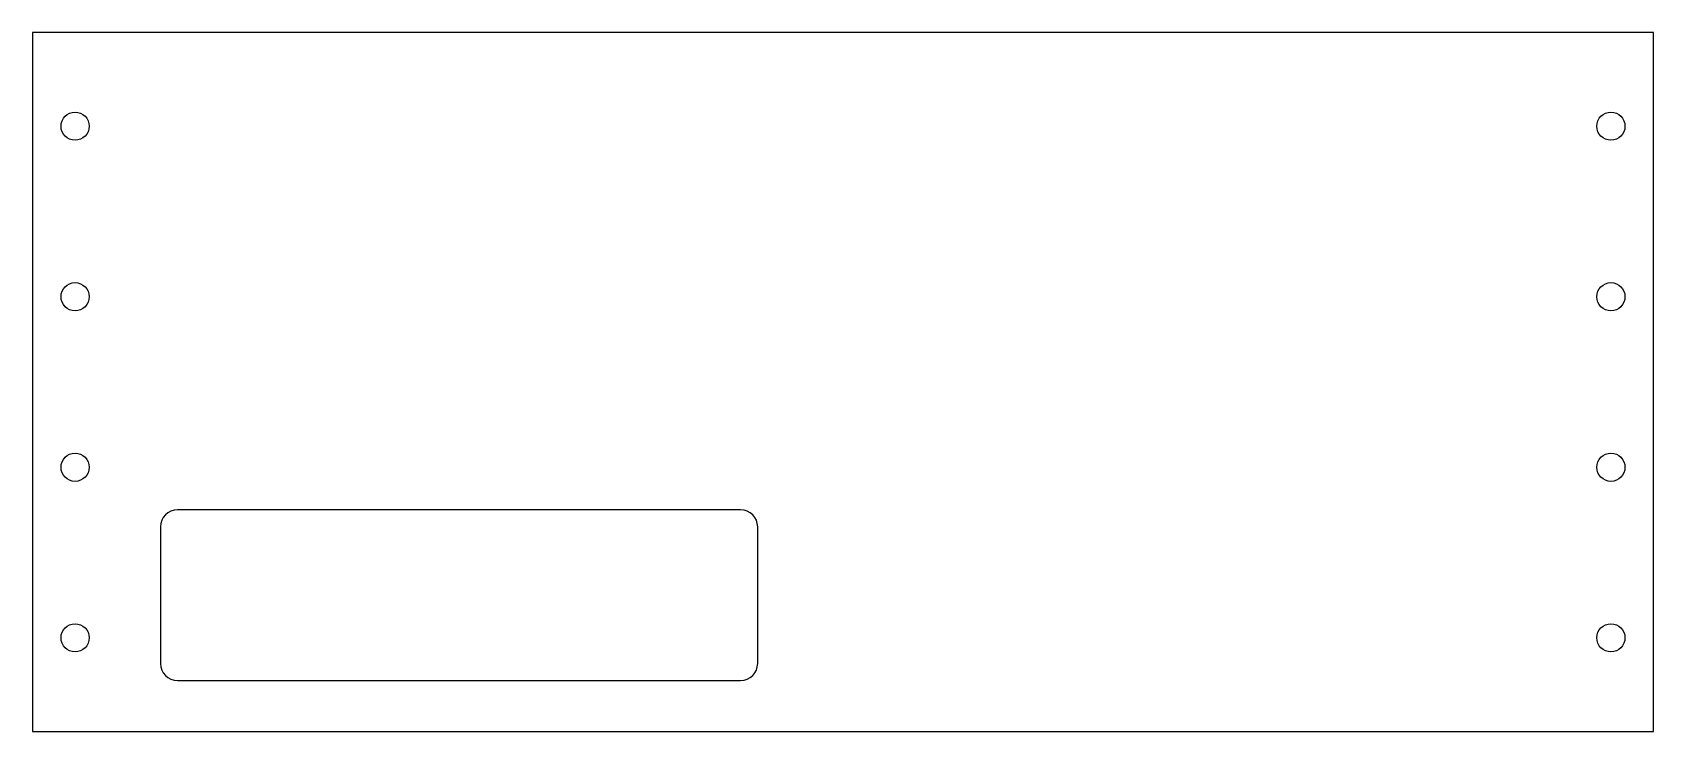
# Model space of a CAD drawing. Header units: millimetres. Extents: x -95 to 95, y -41 to 41.
import ezdxf

# ---------------------------------------------------------------- set-up
doc = ezdxf.new("R2010")
doc.units = ezdxf.units.MM
doc.layers.add('Body', color=7, linetype='CONTINUOUS')

msp = doc.modelspace()

# ---------------------------------------------------------------- linework, layer by layer
at = {"layer": 'Body'}
for p, q in [((-95, 41, -1.75), (-95, 41, 0.75)), ((-95, 41, -1.75), (-95, -41, -1.75)), ((-95, 41, 0.75), (-95, -41, 0.75)), ((-95, 41, -1.75), (-95, 41, 0.75)), ((95, 41, -1.75), (-95, 41, -1.75)), ((95, 41, 0.75), (-95, 41, 0.75)), ((-95, 41, -1.75), (-95, -41, -1.75)), ((95, 41, -1.75), (-95, 41, -1.75)), ((-95, 41, 0.75), (-95, -41, 0.75)), ((95, 41, 0.75), (-95, 41, 0.75)), ((95, 41, -1.75), (95, 41, 0.75)), ((95, -41, -1.75), (95, 41, -1.75)), ((95, -41, 0.75), (95, 41, 0.75)), ((95, 41, -1.75), (95, 41, 0.75)), ((95, -41, -1.75), (95, 41, -1.75)), ((95, -41, 0.75), (95, 41, 0.75)), ((-88.35, 30, -1.75), (-88.35, 30, 0.75)), ((-88.35, 30, -1.75), (-88.35, 30, 0.75)), ((91.65, 30, -1.75), (91.65, 30, 0.75)), ((91.65, 30, -1.75), (91.65, 30, 0.75)), ((-88.35, 10, -1.75), (-88.35, 10, 0.75)), ((-88.35, 10, -1.75), (-88.35, 10, 0.75)), ((91.65, 10, -1.75), (91.65, 10, 0.75)), ((91.65, 10, -1.75), (91.65, 10, 0.75)), ((-88.35, -10, -1.75), (-88.35, -10, 0.75)), ((-88.35, -10, -1.75), (-88.35, -10, 0.75)), ((91.65, -10, -1.75), (91.65, -10, 0.75)), ((91.65, -10, -1.75), (91.65, -10, 0.75)), ((-12, -15, -1.75), (-78, -15, -1.75)), ((-12, -15, 0.75), (-78, -15, 0.75)), ((-12, -15, 0.75), (-78, -15, 0.75)), ((-78, -15, 0.75), (-78, -15, -1.75)), ((-12, -15, -1.75), (-78, -15, -1.75)), ((-78, -15, 0.75), (-78, -15, -1.75)), ((-12, -15, 0.75), (-12, -15, -1.75)), ((-12, -15, 0.75), (-12, -15, -1.75)), ((-80, -17, -1.75), (-80, -33, -1.75)), ((-80, -17, 0.75), (-80, -33, 0.75)), ((-80, -17, 0.75), (-80, -33, 0.75)), ((-80, -17, -1.75), (-80, -33, -1.75)), ((-80, -17, 0.75), (-80, -17, -1.75)), ((-80, -17, 0.75), (-80, -17, -1.75)), ((-10, -33, -1.75), (-10, -17, -1.75)), ((-10, -33, 0.75), (-10, -17, 0.75)), ((-10, -33, 0.75), (-10, -17, 0.75)), ((-10, -17, 0.75), (-10, -17, -1.75)), ((-10, -33, -1.75), (-10, -17, -1.75)), ((-10, -17, 0.75), (-10, -17, -1.75)), ((-88.35, -30, -1.75), (-88.35, -30, 0.75)), ((-88.35, -30, -1.75), (-88.35, -30, 0.75)), ((91.65, -30, -1.75), (91.65, -30, 0.75)), ((91.65, -30, -1.75), (91.65, -30, 0.75)), ((-80, -33, 0.75), (-80, -33, -1.75)), ((-80, -33, 0.75), (-80, -33, -1.75)), ((-10, -33, 0.75), (-10, -33, -1.75)), ((-10, -33, 0.75), (-10, -33, -1.75)), ((-78, -35, -1.75), (-12, -35, -1.75)), ((-78, -35, 0.75), (-12, -35, 0.75)), ((-78, -35, 0.75), (-78, -35, -1.75)), ((-78, -35, 0.75), (-12, -35, 0.75)), ((-78, -35, -1.75), (-12, -35, -1.75)), ((-78, -35, 0.75), (-78, -35, -1.75)), ((-12, -35, 0.75), (-12, -35, -1.75)), ((-12, -35, 0.75), (-12, -35, -1.75)), ((-95, -41, -1.75), (-95, -41, 0.75)), ((-95, -41, -1.75), (-95, -41, 0.75)), ((-95, -41, -1.75), (95, -41, -1.75)), ((-95, -41, 0.75), (95, -41, 0.75)), ((-95, -41, -1.75), (95, -41, -1.75)), ((-95, -41, 0.75), (95, -41, 0.75)), ((95, -41, -1.75), (95, -41, 0.75)), ((95, -41, -1.75), (95, -41, 0.75))]:
    msp.add_line(p, q, dxfattribs=at)
for centre in [(-90, 30, -1.75), (-90, 30, 0.75), (-90, 30, -1.75), (-90, 30, 0.75), (90, 30, -1.75), (90, 30, 0.75), (90, 30, -1.75), (90, 30, 0.75), (-90, 10, -1.75), (-90, 10, 0.75), (-90, 10, -1.75), (-90, 10, 0.75), (90, 10, -1.75), (90, 10, 0.75), (90, 10, -1.75), (90, 10, 0.75), (-90, -10, -1.75), (-90, -10, 0.75), (-90, -10, -1.75), (-90, -10, 0.75), (90, -10, -1.75), (90, -10, 0.75), (90, -10, -1.75), (90, -10, 0.75), (-90, -30, -1.75), (-90, -30, 0.75), (-90, -30, -1.75), (-90, -30, 0.75), (90, -30, -1.75), (90, -30, 0.75), (90, -30, -1.75), (90, -30, 0.75)]:
    msp.add_circle(centre, 1.65, dxfattribs=at)
for centre, start, end in [((-78, -17, -1.75), 90, 180), ((-78, -17, 0.75), 90, 180), ((-78, -17, 0.75), 90, 180), ((-78, -17, -1.75), 90, 180), ((-12, -17, -1.75), 0, 90), ((-12, -17, 0.75), 0, 90), ((-12, -17, 0.75), 0, 90), ((-12, -17, -1.75), 0, 90), ((-78, -33, -1.75), 180, -90), ((-78, -33, 0.75), 180, -90), ((-78, -33, 0.75), 180, -90), ((-78, -33, -1.75), 180, -90), ((-12, -33, -1.75), -90, 0), ((-12, -33, 0.75), -90, 0), ((-12, -33, 0.75), -90, 0), ((-12, -33, -1.75), -90, 0)]:
    msp.add_arc(centre, 2, start, end, dxfattribs=at)

doc.saveas('drawing.dxf')
